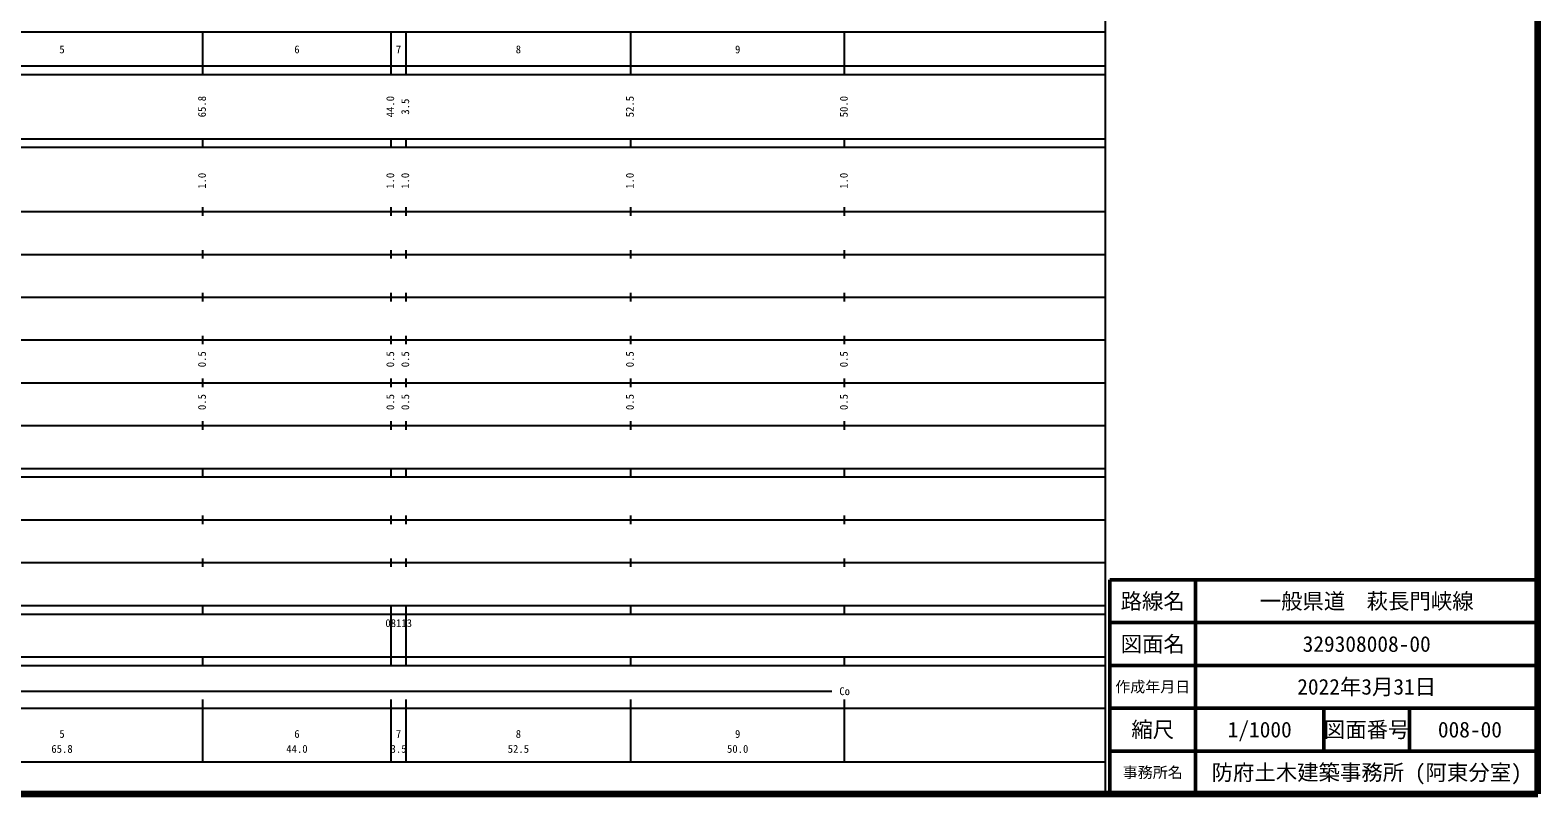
# Model space of a CAD drawing. Units: millimetres on the paper, enlarged 1000 times. Extents: x 40000 to 680000, y 20000 to 380000.
# Drawn here: x 327654 to 680000, y 20000 to 198357 of the extents above; entities that cross this region are included whole.
import ezdxf
from ezdxf.enums import TextEntityAlignment as Align

# ---------------------------------------------------------------- set-up
doc = ezdxf.new("R2010")
doc.units = ezdxf.units.MM
doc.header["$LTSCALE"] = 1000
for name, color, linetype, lineweight in [('M-BGD-EXST', 7, 'Continuous', 25), ('M-TTL', 2, 'Continuous', 140), ('M-TTL-FRAM', 2, 'Continuous', 50), ('M-TTL-LINE', 7, 'Continuous', 50)]:
    doc.layers.add(name, color=color, linetype=linetype, lineweight=lineweight)
doc.layers.add('M-TTL-TXT', color=7, linetype='Continuous')
doc.styles.add('ＭＳ ゴシック', font='')
doc.styles.get('ＭＳ ゴシック').set_extended_font_data('MS Gothic')

msp = doc.modelspace()

# ---------------------------------------------------------------- linework, layer by layer
at = {"layer": 'M-BGD-EXST'}
for p, q in [((579000, 20000), (579000, 370000)), ((68000, 198000), (579000, 198000)), ((368000, 188000), (368000, 198000)), ((412000, 188000), (412000, 198000)), ((415500, 188000), (415500, 198000)), ((468000, 188000), (468000, 198000)), ((518000, 188000), (518000, 198000)), ((40000, 190000), (579000, 190000)), ((40000, 188000), (579000, 188000)), ((40000, 173000), (579000, 173000)), ((368000, 171000), (368000, 173000)), ((412000, 171000), (412000, 173000)), ((415500, 171000), (415500, 173000)), ((468000, 171000), (468000, 173000)), ((518000, 171000), (518000, 173000)), ((40000, 171000), (579000, 171000)), ((40000, 156000), (579000, 156000)), ((368000, 155000), (368000, 157000)), ((412000, 155000), (412000, 157000)), ((415500, 155000), (415500, 157000)), ((468000, 155000), (468000, 157000)), ((518000, 155000), (518000, 157000)), ((46000, 146000), (579000, 146000)), ((368000, 145000), (368000, 147000)), ((412000, 145000), (412000, 147000)), ((415500, 145000), (415500, 147000)), ((468000, 145000), (468000, 147000)), ((518000, 145000), (518000, 147000)), ((52000, 136000), (579000, 136000)), ((368000, 135000), (368000, 137000)), ((412000, 135000), (412000, 137000)), ((415500, 135000), (415500, 137000)), ((468000, 135000), (468000, 137000)), ((518000, 135000), (518000, 137000)), ((368000, 125000), (368000, 127000)), ((412000, 125000), (412000, 127000)), ((415500, 125000), (415500, 127000)), ((468000, 125000), (468000, 127000)), ((518000, 125000), (518000, 127000)), ((46000, 126000), (579000, 126000)), ((368000, 115000), (368000, 117000)), ((412000, 115000), (412000, 117000)), ((415500, 115000), (415500, 117000)), ((468000, 115000), (468000, 117000)), ((518000, 115000), (518000, 117000)), ((52000, 116000), (579000, 116000)), ((46000, 106000), (579000, 106000)), ((368000, 105000), (368000, 107000)), ((412000, 105000), (412000, 107000)), ((415500, 105000), (415500, 107000)), ((468000, 105000), (468000, 107000)), ((518000, 105000), (518000, 107000)), ((40000, 96000), (579000, 96000)), ((368000, 94000), (368000, 96000)), ((412000, 94000), (412000, 96000)), ((415500, 94000), (415500, 96000)), ((468000, 94000), (468000, 96000)), ((518000, 94000), (518000, 96000)), ((40000, 94000), (579000, 94000)), ((368000, 83000), (368000, 85000)), ((412000, 83000), (412000, 85000)), ((415500, 83000), (415500, 85000)), ((468000, 83000), (468000, 85000)), ((518000, 83000), (518000, 85000)), ((49000, 84000), (579000, 84000)), ((40000, 74000), (579000, 74000)), ((368000, 73000), (368000, 75000)), ((412000, 73000), (412000, 75000)), ((415500, 73000), (415500, 75000)), ((468000, 73000), (468000, 75000)), ((518000, 73000), (518000, 75000)), ((40000, 64000), (579000, 64000)), ((368000, 62000), (368000, 64000)), ((412000, 62000), (412000, 64000)), ((415500, 62000), (415500, 64000)), ((468000, 62000), (468000, 64000)), ((518000, 62000), (518000, 64000)), ((40000, 62000), (579000, 62000)), ((412000, 52000), (412000, 62000)), ((415500, 52000), (415500, 62000)), ((40000, 52000), (579000, 52000)), ((40000, 50000), (579000, 50000)), ((368000, 50000), (368000, 52000)), ((412000, 50000), (412000, 52000)), ((415500, 50000), (415500, 52000)), ((468000, 50000), (468000, 52000)), ((518000, 50000), (518000, 52000)), ((71000, 44000), (515000, 44000)), ((40000, 40000), (579000, 40000)), ((368000, 27500), (368000, 42000)), ((412000, 27500), (412000, 42000)), ((415500, 27500), (415500, 42000)), ((468000, 27500), (468000, 42000)), ((518000, 27500), (518000, 42000)), ((68000, 27500), (579000, 27500))]:
    msp.add_line(p, q, dxfattribs=at)
at = {"layer": 'M-TTL'}
for p, q in [((680000, 20000), (680000, 380000)), ((40000, 20000), (680000, 20000))]:
    msp.add_line(p, q, dxfattribs=at)
at = {"layer": 'M-TTL-FRAM'}
for p, q in [((680000, 70000), (580000, 70000)), ((580000, 70000), (580000, 20000))]:
    msp.add_line(p, q, dxfattribs=at)
at = {"layer": 'M-TTL-LINE'}
for p, q in [((600000, 70000), (600000, 20000)), ((680000, 60000), (580000, 60000)), ((680000, 50000), (580000, 50000)), ((680000, 40000), (580000, 40000)), ((630000, 40000), (630000, 30000)), ((650000, 40000), (650000, 30000)), ((680000, 30000), (580000, 30000))]:
    msp.add_line(p, q, dxfattribs=at)

# ---------------------------------------------------------------- texts
at = {"layer": 'M-BGD-EXST', "style": 'ＭＳ ゴシック'}
for s, p in [('5', (335100, 192405)), ('6', (390000, 192405)), ('7', (413750, 192405)), ('8', (441750, 192405)), ('9', (493000, 192405)), ('Co', (518000, 42500)), ('5', (335100, 32523)), ('6', (390000, 32523)), ('7', (413750, 32523)), ('8', (441750, 32523)), ('9', (493000, 32523)), ('65.8', (335100, 29033)), ('44.0', (390000, 29033)), ('3.5', (413750, 29033)), ('52.5', (441750, 29033)), ('50.0', (493000, 29033))]:
    msp.add_text(s, height=1833, dxfattribs=at).set_placement(p, align=Align.BOTTOM_CENTER)
for s, p in [('65.8', (369272, 180500)), ('44.0', (413272, 180500)), ('3.5', (416772, 180500)), ('52.5', (469272, 180500)), ('50.0', (519272, 180500)), ('1.0', (369272, 163174)), ('1.0', (413272, 163174)), ('1.0', (416772, 163174)), ('1.0', (469272, 163174)), ('1.0', (519272, 163174)), ('0.5', (369272, 121500)), ('0.5', (413272, 121500)), ('0.5', (416772, 121500)), ('0.5', (469272, 121500)), ('0.5', (519272, 121500)), ('0.5', (369272, 111500)), ('0.5', (413272, 111500)), ('0.5', (416772, 111500)), ('0.5', (469272, 111500)), ('0.5', (519272, 111500))]:
    msp.add_text(s, height=1833, rotation=90, dxfattribs=at).set_placement(p, align=Align.BOTTOM_CENTER)
msp.add_text('08113', height=1833, dxfattribs=at).set_placement((410665, 58405), align=Align.BOTTOM_LEFT)
at = {"layer": 'M-TTL-TXT', "style": 'ＭＳ ゴシック'}
for s, height, p in [('路線名', 3666, (590000, 65000)), ('路線名', 3666, (590000, 65000)), ('一般県道\u3000萩長門峡線', 3666, (640000, 65000)), ('図面名', 3666, (590000, 55000)), ('図面名', 3666, (590000, 55000)), ('329308008-00', 3666, (640000, 55000)), ('作成年月日', 2566, (590000, 45000)), ('作成年月日', 2566, (590000, 45000)), ('2022年3月31日', 3666, (640000, 45000)), ('縮尺', 3666, (590000, 35000)), ('縮尺', 3666, (590000, 35000)), ('1/1000', 3666, (615000, 35000)), ('図面番号', 3666, (640000, 35000)), ('図面番号', 3666, (640000, 35000)), ('008-00', 3666, (664125, 35000)), ('事務所名', 2566, (590000, 25000)), ('事務所名', 2566, (590000, 25000)), ('防府土木建築事務所 (阿東分室)', 3666, (640000, 25000))]:
    msp.add_text(s, height=height, dxfattribs=at).set_placement(p, align=Align.MIDDLE_CENTER)

doc.saveas('drawing.dxf')
